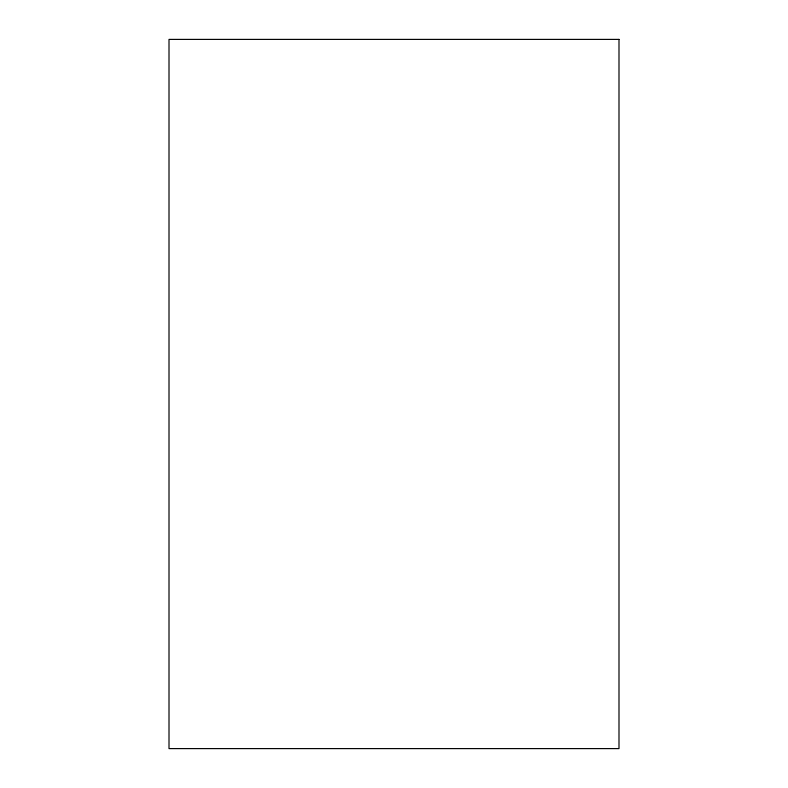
<?xml version="1.0" encoding="UTF-8"?>
<svg xmlns="http://www.w3.org/2000/svg" width="788" height="788" viewBox="0 0 788 788"><rect width="100%" height="100%" fill="white"/><g stroke="black" fill="none" stroke-linecap="round" stroke-linejoin="round"><path stroke-width="1.18" d="M618.994 39.4L169.006 39.4L169.006 748.6L618.994 748.6L618.994 39.4"/></g></svg>
